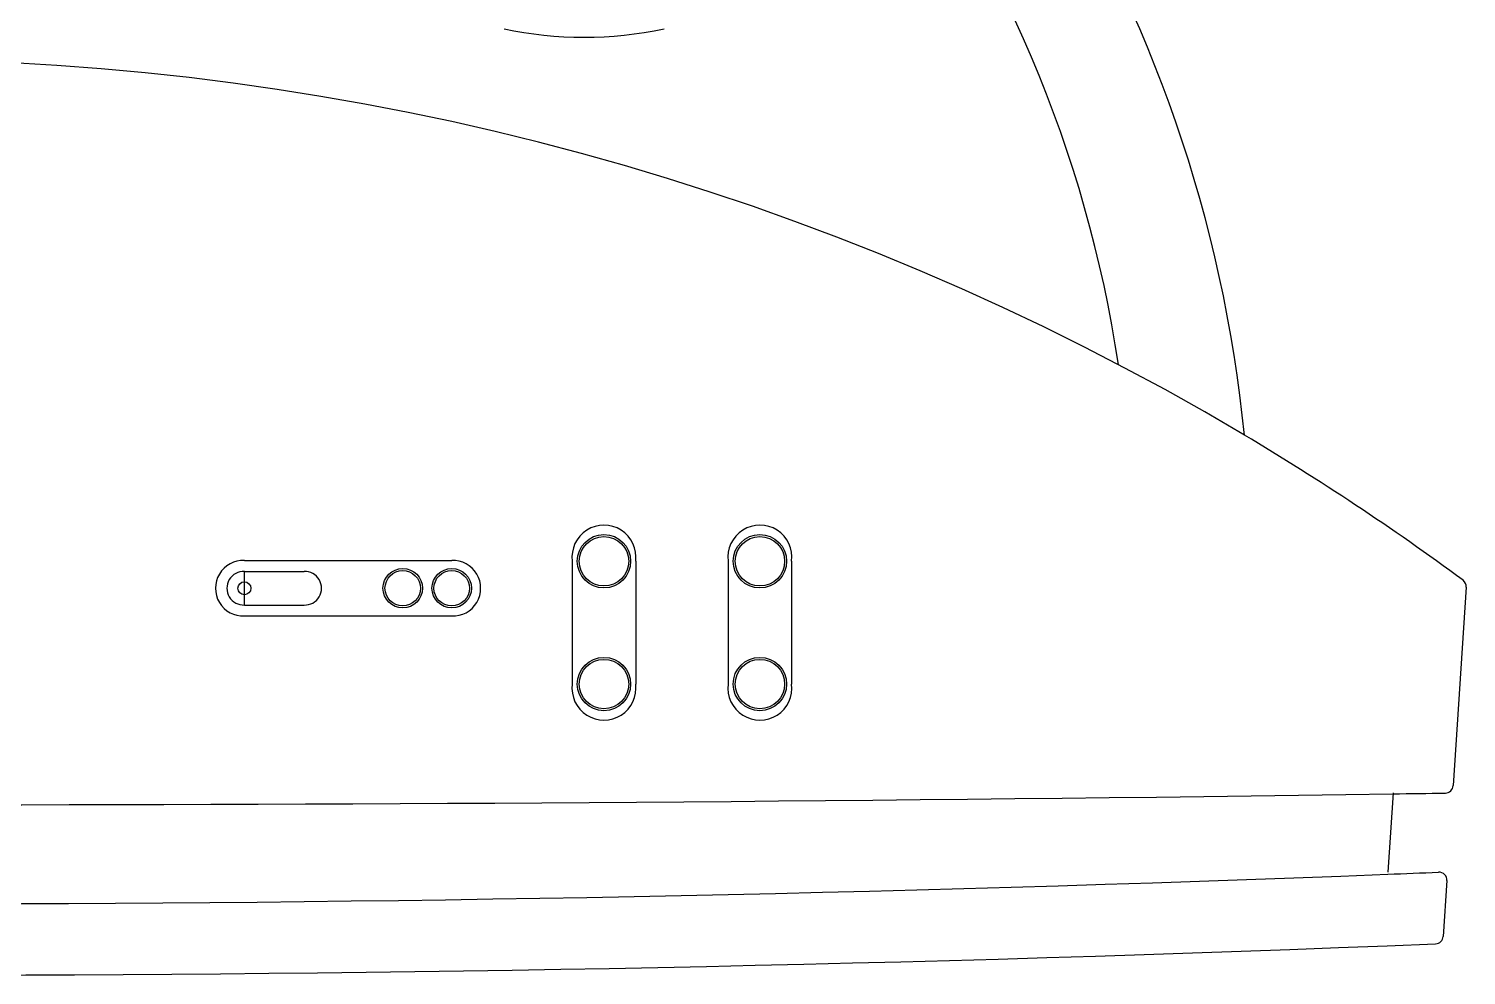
# Model space of a CAD drawing. Extents: x -59.1 to 26.7, y 12.6 to 48.
# Drawn here: x -7.712 to -6.262, y 24.1 to 25.055 of the extents above; entities that cross this region are included whole.
import ezdxf

# ---------------------------------------------------------------- set-up
doc = ezdxf.new("R2010")
doc.units = 0
doc.header["$MEASUREMENT"] = 0
for name, color, linetype in [('ACES', 2, 'CONTINUOUS'), ('ACES-I', 1, 'CONTINUOUS'), ('FOLHA', 3, 'CONTINUOUS')]:
    doc.layers.add(name, color=color, linetype=linetype)

# ---------------------------------------------------------------- blocks, each defined once
blk = doc.blocks.new('TV_29POL')
at = {"layer": 'ACES'}
for p, q in [((0.4024281201717699, -0.4000901773946346), (0.3991268360788087, -0.4501596528045306)), ((0.3839729251064607, -0.4520000000000004), (0.3826542437877798, -0.4720000000000009)), ((0.397546797962046, -0.474123564242146), (0.3966182833161955, -0.488206036370868))]:
    blk.add_line(p, q, dxfattribs=at)
for centre, radius, start, end in [((0.002499999999988844, -0.3956720562085487), 0.345672056208549, 5.637754323306057, 32.48871905014), ((0.002499999999987956, -0.9390606060606057), 0.672060606060605, 53.56750269549967, 59.21229045047112), ((0.4004324533497057, -0.3999585949668059), 0.002, 356.2277163906109, 53.56750269549937), ((0.002499999999987068, 25.74926786217326), 26.20426786217326, 270.834089958103, 270.8629617663379), ((0.3971311692567445, -0.4500280703767023), 0.002, 270.8629617664452, 356.2277163906235), ((0.001313186813175271, 9.226250000000014), 9.706250000000013, 272.2517447080685, 272.3273384113145), ((0.3955511311399817, -0.4739919818143177), 0.002, 356.2277163906235, 92.32733841116924), ((0.3946226164941313, -0.4880744539430397), 0.002, 272.3157986758067, 356.2277163906235), ((0.002499999999988844, 9.208250000000014), 9.706250000000013, 267.6842013242032, 272.3157986757969)]:
    blk.add_arc(centre, radius, start, end, dxfattribs=at)
at = {"layer": 'ACES-I'}
for p, q in [((0.09437468579474917, -0.3933559966887987), (0.1466378621453615, -0.3933559966887992)), ((0.1770264375829012, -0.3935432928393721), (0.1770264375829012, -0.4245253680697698)), ((0.1930264375829012, -0.3935432928393716), (0.1930264375829012, -0.4245253680697698)), ((0.2163453643533026, -0.3935432928393721), (0.2163453643533026, -0.4245253680697698)), ((0.2323453643533027, -0.3935432928393716), (0.2323453643533027, -0.4245253680697698)), ((0.09437468579475006, -0.404589596688798), (0.09437468579475006, -0.3961223966887997)), ((0.09437468579475006, -0.3961223966887997), (0.1094144882830177, -0.3961223966887997)), ((0.09437468579475006, -0.404589596688798), (0.1094144882830177, -0.404589596688798)), ((0.09437468579475006, -0.4073559966887985), (0.1466378621453623, -0.4073559966887981))]:
    blk.add_line(p, q, dxfattribs=at)
for centre, radius in [((0.1850264375829012, -0.3935432928393721), 0.006732576287247216), ((0.1850264375829012, -0.3935432928393721), 0.006232576287247216), ((0.2243453643533027, -0.3935432928393721), 0.006732576287247216), ((0.2243453643533027, -0.3935432928393721), 0.006232576287247216), ((0.1342907950198926, -0.4003559966887988), 0.004976115923084936), ((0.1342907950198926, -0.4003559966887988), 0.004476115923084936), ((0.1466378621453623, -0.4003559966887988), 0.004976115923084936), ((0.1466378621453623, -0.4003559966887988), 0.004476115923084936), ((0.09437468579475006, -0.4003559966887988), 0.001624844320085472), ((0.1850264375829012, -0.4245253680697698), 0.006732576287247216), ((0.1850264375829012, -0.4245253680697698), 0.006232576287247216), ((0.2243453643533027, -0.4245253680697698), 0.006732576287247216), ((0.2243453643533027, -0.4245253680697698), 0.006232576287247216)]:
    blk.add_circle(centre, radius, dxfattribs=at)
for centre, radius, start, end in [((0.002499999999988844, -0.3903885872391224), 0.315672056208549, 70.89299045926849, 171.5377406500772), ((0.002499999999988844, -0.3903885872391224), 0.315672056208549, 8.462259349922618, 37.81405964690613), ((0.1799999999999891, -0.1656080673134754), 0.09573126614770432, 257.8370618973107, 282.1629381026915), ((0.002499999999987956, -0.9390606060606057), 0.672060606060605, 59.21229045047112, 120.7877095495287), ((0.185026437582902, -0.3925045685587505), 0.008067152417747192, 352.6020728781183, 187.3979271218801), ((0.2243453643533035, -0.3925045685587505), 0.008067152417747192, 352.6020728781183, 187.3979271218801), ((0.09407890545043518, -0.4003559966887988), 0.007006246214063858, 87.58044424055433, 272.4195557594531), ((0.1469336424896754, -0.4003559966887988), 0.007006246214063858, 267.5804442405469, 92.41955575944567), ((0.09419579784251209, -0.4003559966887988), 0.004237377710265821, 87.58044424055433, 272.4195557594531), ((0.1095933762352557, -0.4003559966887988), 0.004237377710265821, 267.5804442405469, 92.41955575944567), ((0.185026437582902, -0.4255640923503901), 0.008067152417747192, 172.60207287812, 7.397927121881661), ((0.2243453643533035, -0.4255640923503901), 0.008067152417747192, 172.60207287812, 7.397927121881661), ((0.002499999999987068, 25.74926786217326), 26.20426786217326, 269.165910041897, 270.834089958103), ((0.001313186813175271, 9.226250000000014), 9.706250000000013, 267.7622568005503, 272.2517447080685)]:
    blk.add_arc(centre, radius, start, end, dxfattribs=at)

msp = doc.modelspace()

# ---------------------------------------------------------------- block references
at = {"layer": 'FOLHA', "xscale": 4, "yscale": 4, "zscale": 4}
msp.add_blockref('TV_29POL', (-7.871708300555383, 26.09223245856526), dxfattribs=at)

doc.saveas('drawing.dxf')
